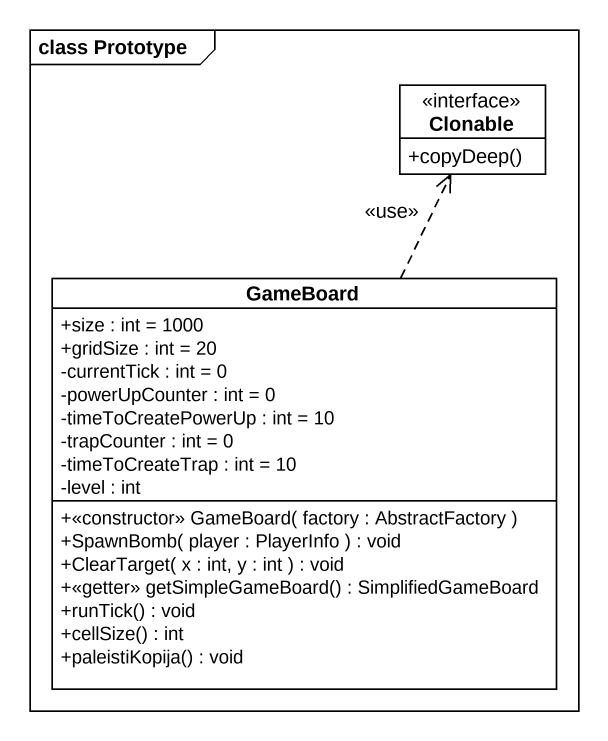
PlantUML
@startuml
mainframe class Prototype
hide circle
hide empty members
skinparam classAttributeIconSize 0
interface Clonable {
  +copyDeep()
}
class GameBoard {
  +size : int = 1000
  +gridSize : int = 20
  -currentTick : int = 0
  -powerUpCounter : int = 0
  -timeToCreatePowerUp : int = 10
  -trapCounter : int = 0
  -timeToCreateTrap : int = 10
  -level : int
  +<<constructor>> GameBoard( factory : AbstractFactory )
  +SpawnBomb( player : PlayerInfo ) : void
  +ClearTarget( x : int, y : int ) : void
  +<<getter>> getSimpleGameBoard() : SimplifiedGameBoard
  +runTick() : void
  +cellSize() : int
  +paleistiKopija() : void
}
GameBoard .up.> Clonable : <<use>>
@enduml
